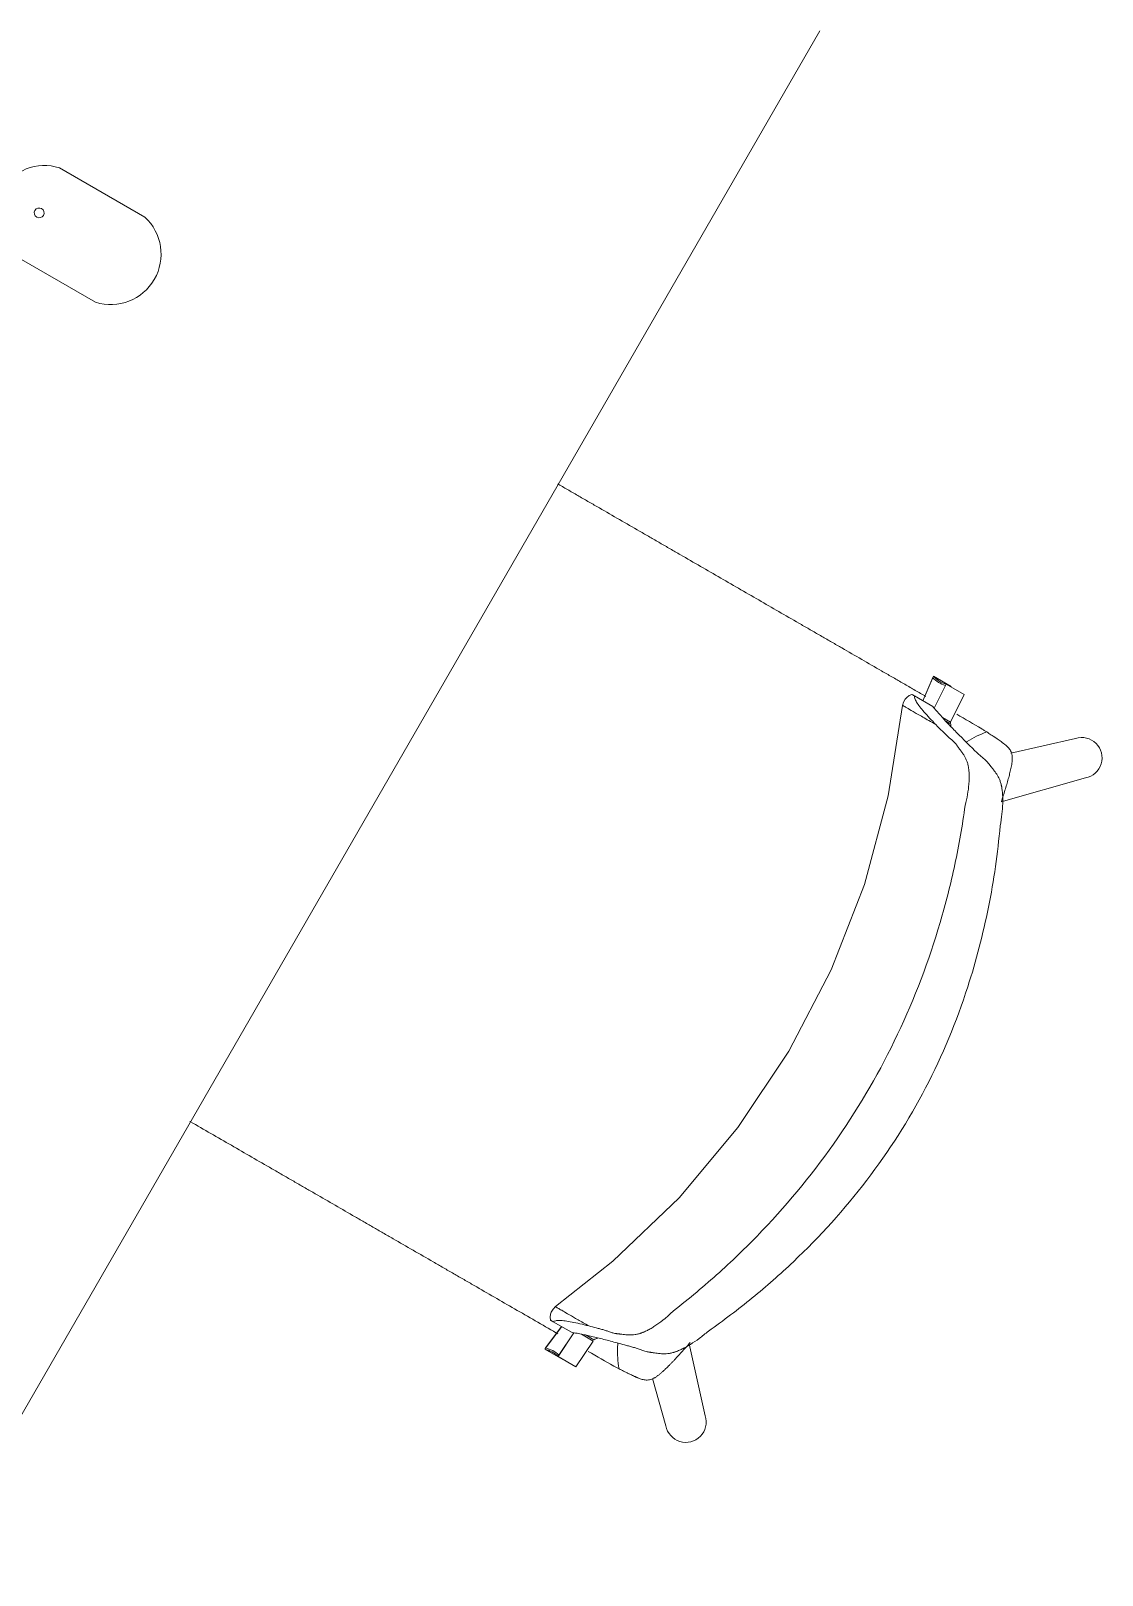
# Model space of a CAD drawing. Header units: millimetres. Extents: x 155927 to 326028, y -36033 to 97293.
# Drawn here: x 186151 to 186842, y 17006 to 18002 of the extents above; entities that cross this region are included whole.
import ezdxf

# ---------------------------------------------------------------- set-up
doc = ezdxf.new("R2010")
doc.units = ezdxf.units.MM
doc.header["$MEASUREMENT"] = 0
doc.layers.add('A-GENM', color=8, linetype='CONTINUOUS', lineweight=9)
doc.layers.add('I-FURN', color=8, linetype='CONTINUOUS', lineweight=9)

msp = doc.modelspace()

# ---------------------------------------------------------------- linework, layer by layer
at = {"layer": 'A-GENM'}
for p, q in [((186224.9, 17881.95), (186169.91, 17913.7)), ((186138.16, 17858.71), (186193.15, 17826.96))]:
    msp.add_line(p, q, dxfattribs=at)
for centre, radius, start, end in [((186160.22, 17882.63), 32.54, 72.68038, 227.31962), ((186156.76, 17884.63), 3.16, 60, 240), ((186156.76, 17884.63), 3.16, 240, 60), ((186202.84, 17858.02), 32.54, 252.68038, 47.31962)]:
    msp.add_arc(centre, radius, start, end, dxfattribs=at)
at = {"layer": 'I-FURN'}
for p, q in [((186085.36, 17006.09), (186660.34, 18002.03)), ((186733.04, 17585.04), (186726.61, 17570.01)), ((186733.49, 17585.88), (186726.69, 17569.97)), ((186745.03, 17579.21), (186733.49, 17585.88)), ((186734.09, 17565.11), (186741.74, 17580.73)), ((186741.74, 17580.73), (186753.29, 17574.07)), ((186714.14, 17569.09), (186713.58, 17567.01)), ((186715.27, 17571.07), (186714.14, 17569.09)), ((186716.28, 17572.19), (186715.27, 17571.07)), ((186717.78, 17573.33), (186716.28, 17572.19)), ((186719.5, 17574.12), (186717.78, 17573.33)), ((186721.29, 17573.09), (186733.09, 17566.27)), ((186753.29, 17574.07), (186744.52, 17556.15)), ((186713.58, 17567.01), (186704.43, 17508.63)), ((186744.52, 17556.15), (186739.4, 17559.1)), ((186744.06, 17555.31), (186741.45, 17556.82)), ((186825.18, 17545.61), (186783.37, 17536.28)), ((186777.11, 17504.8), (186831.6, 17520.29)), ((186704.43, 17508.63), (186689.02, 17451.56)), ((186689.02, 17451.56), (186667.53, 17396.48)), ((186667.53, 17396.48), (186640.21, 17344.04)), ((186640.21, 17344.04), (186607.39, 17294.86)), ((186607.39, 17294.86), (186569.44, 17249.51)), ((186569.44, 17249.51), (186526.81, 17208.53)), ((186526.81, 17208.53), (186489.69, 17179.24)), ((186486.33, 17172.44), (186486.56, 17174.31)), ((186486.5, 17170.56), (186486.33, 17172.44)), ((186486.56, 17174.31), (186487.03, 17175.75)), ((186487.03, 17175.75), (186488.18, 17177.71)), ((186488.18, 17177.71), (186489.69, 17179.24)), ((186493.81, 17166.34), (186482.86, 17151.73)), ((186493.69, 17166.41), (186483.31, 17152.56)), ((186488.29, 17169.52), (186500.1, 17162.71)), ((186491.44, 17147.15), (186501.7, 17162.41)), ((186491.89, 17147.99), (186501.6, 17162.43)), ((186506.47, 17161.46), (186514.12, 17157.04)), ((186509.46, 17160.83), (186514.57, 17157.88)), ((186482.86, 17151.73), (186494.41, 17145.06)), ((186514.12, 17157.04), (186502.99, 17140.48)), ((186514.57, 17157.88), (186514.41, 17157.64)), ((186586.31, 17108.83), (186575.95, 17155.35)), ((186502.99, 17140.48), (186491.44, 17147.15)), ((186552.32, 17132.97), (186560.99, 17102.42))]:
    msp.add_line(p, q, dxfattribs=at)
for centre, start, end in [((186829.23, 17533.16), 280.41756, 108.03379), ((186573.86, 17104.78), 190.39413, 18.01036)]:
    msp.add_arc(centre, 13.09, start, end, dxfattribs=at)
for centre, start_param, end_param in [((186745.95, 17596.63), 5.960696, 6.540192), ((186746.4, 17597.46), 5.960696, 6.540192), ((186479.29, 17134.74), 2.884586, 3.464082), ((186479.74, 17135.58), 2.884586, 3.464082), ((186490.83, 17128.08), 3.380441, 3.464082)]:
    msp.add_ellipse(centre, major_axis=(-8.7, -15.06), ratio=0.978487, start_param=start_param, end_param=end_param, dxfattribs=at)
for points, knots in [([(186491.28, 17709.79), (186491.46, 17709.68), (186493.8, 17708.33), (186498.32, 17705.72), (186504.91, 17701.92), (186511.52, 17698.1), (186520.24, 17693.07), (186531.05, 17686.82), (186541.83, 17680.6), (186550.53, 17675.58), (186557.14, 17671.76), (186563.75, 17667.94), (186572.48, 17662.9), (186583.32, 17656.65), (186596.28, 17649.17), (186609.41, 17641.58), (186622.52, 17634.01), (186635.41, 17626.57), (186646.19, 17620.35), (186654.88, 17615.33), (186661.49, 17611.52), (186668.05, 17607.73), (186676.63, 17602.78), (186687.22, 17596.66), (186697.93, 17590.48), (186706.68, 17585.42), (186713.38, 17581.56), (186720.14, 17577.66), (186725.2, 17574.74), (186728.03, 17573.1), (186728.64, 17572.75)], [-0.7515277, -0.7515277, -0.7515277, -0.7515277, -0.75, -0.7321429, -0.7142857, -0.6964286, -0.6785714, -0.6428571, -0.6071429, -0.5892857, -0.5714286, -0.5535714, -0.5357143, -0.5, -0.4642857, -0.4285714, -0.3928571, -0.3571429, -0.3214286, -0.3035714, -0.2857143, -0.2678571, -0.25, -0.2142857, -0.1785714, -0.1607143, -0.1428571, -0.125, -0.1071429, -0.1022726, -0.1022726, -0.1022726, -0.1022726]), ([(186713.58, 17567.01), (186713.58, 17567.01), (186713.7, 17566.94), (186714.15, 17566.68), (186714.93, 17566.23), (186716.66, 17565.24), (186720.04, 17563.28), (186726.28, 17559.68), (186731.93, 17556.42), (186735.18, 17554.54)], [0.3374293, 0.3374293, 0.3374293, 0.3374293, 0.3888889, 0.4444444, 0.5138889, 0.5833333, 0.7222222, 0.8611111, 1, 1, 1, 1]), ([(186738.06, 17560.59), (186739.35, 17559.06), (186741.62, 17556.53), (186745.25, 17552.76), (186748.23, 17549.75), (186751.33, 17546.64), (186754.62, 17543.37), (186757.58, 17540.41), (186760.05, 17537.98), (186761.62, 17536.41), (186762.91, 17535.21), (186764.21, 17534.1), (186765.54, 17533.02), (186766.88, 17531.84), (186767.88, 17530.87), (186768.71, 17529.97), (186769.28, 17529.27), (186769.61, 17528.85), (186769.86, 17528.53), (186770.1, 17528.19), (186770.44, 17527.76), (186771.04, 17526.99), (186771.94, 17525.87), (186773.04, 17524.47), (186774.12, 17522.96), (186775.15, 17521.31), (186776.07, 17519.47), (186776.73, 17517.75), (186777.11, 17516.44), (186777.29, 17515.65), (186777.42, 17515.05), (186777.54, 17514.42), (186777.68, 17513.58), (186777.9, 17512.06), (186778.13, 17509.77), (186778.26, 17506.83), (186778.24, 17502.68), (186777.83, 17497.02), (186777.07, 17492), (186776.57, 17489.37)], [0, 0, 0, 0, 0.142857, 0.214286, 0.285714, 0.357143, 0.428571, 0.5, 0.535714, 0.571429, 0.589286, 0.607143, 0.642857, 0.660714, 0.678571, 0.696429, 0.705357, 0.709821, 0.714286, 0.71875, 0.723214, 0.732143, 0.75, 0.767857, 0.785714, 0.803571, 0.821429, 0.839286, 0.848214, 0.852679, 0.857143, 0.861607, 0.866071, 0.875, 0.892857, 0.910714, 0.928571, 0.964286, 1, 1, 1, 1]), ([(186753.99, 17502.41), (186754.62, 17504.91), (186755.65, 17509.69), (186756.35, 17515.12), (186756.58, 17519.13), (186756.59, 17521.98), (186756.46, 17524.2), (186756.31, 17525.69), (186756.21, 17526.52), (186756.12, 17527.13), (186756.02, 17527.72), (186755.86, 17528.5), (186755.53, 17529.81), (186754.93, 17531.54), (186754.04, 17533.41), (186753.04, 17535.12), (186751.99, 17536.67), (186750.94, 17538.11), (186750.09, 17539.23), (186749.53, 17539.99), (186749.22, 17540.42), (186749, 17540.74), (186748.78, 17541.05), (186748.49, 17541.45), (186747.98, 17542.11), (186747.26, 17542.93), (186746.41, 17543.78), (186745.28, 17544.8), (186744.14, 17545.71), (186742.99, 17546.69), (186742.11, 17547.52), (186741.24, 17548.4), (186740.07, 17549.57), (186738.03, 17551.61), (186736.32, 17553.37), (186735.18, 17554.54)], [0, 0, 0, 0, 0.0625, 0.125, 0.15625, 0.1875, 0.21875, 0.234375, 0.242188, 0.25, 0.257812, 0.265625, 0.28125, 0.3125, 0.34375, 0.375, 0.40625, 0.4375, 0.46875, 0.484375, 0.492188, 0.5, 0.507812, 0.515625, 0.53125, 0.5625, 0.59375, 0.625, 0.6875, 0.71875, 0.75, 0.78125, 0.8125, 0.875, 1, 1, 1, 1]), ([(186744.75, 17553.37), (186744.72, 17553.85), (186744.65, 17554.83), (186744.53, 17555.71), (186744.47, 17556.15)], [-0.5281276, -0.5281276, -0.5281276, -0.5281276, -0.3333333, -0.1258677, -0.1258677, -0.1258677, -0.1258677]), ([(186767.88, 17549.85), (186765.56, 17549.03), (186761.19, 17547.15), (186756.85, 17544.74), (186754.66, 17543.29), (186754.33, 17543.07)], [0, 0, 0, 0, 0.02777778, 0.05555556, 0.06066679, 0.06066679, 0.06066679, 0.06066679]), ([(186767.88, 17549.85), (186768.78, 17549.27), (186770.17, 17548.35), (186771.8, 17547.28), (186772.72, 17546.67), (186773.4, 17546.21), (186774.07, 17545.76), (186774.9, 17545.19), (186775.91, 17544.5), (186776.92, 17543.79), (186777.64, 17543.26), (186778.06, 17542.95), (186778.38, 17542.72), (186778.69, 17542.48), (186779.1, 17542.16), (186779.8, 17541.61), (186780.73, 17540.82), (186781.73, 17539.86), (186782.58, 17538.87), (186783.32, 17537.72), (186783.89, 17536.35), (186784.2, 17535.06), (186784.33, 17533.97), (186784.36, 17533.17), (186784.36, 17532.37), (186784.31, 17531.27), (186784.15, 17529.84), (186783.87, 17528.06), (186783.5, 17526.22), (186783.09, 17524.45), (186782.69, 17522.85), (186782.28, 17521.29), (186781.82, 17519.62), (186781.3, 17517.8), (186780.59, 17515.36), (186779.26, 17511.02), (186778.09, 17507.36), (186777.35, 17505.09)], [0, 0, 0, 0, 0.0625, 0.09375, 0.109375, 0.125, 0.140625, 0.15625, 0.1875, 0.21875, 0.234375, 0.242188, 0.25, 0.257812, 0.265625, 0.28125, 0.3125, 0.34375, 0.375, 0.40625, 0.4375, 0.46875, 0.484375, 0.5, 0.515625, 0.53125, 0.5625, 0.59375, 0.625, 0.65625, 0.6875, 0.71875, 0.75, 0.78125, 0.8125, 0.875, 1, 1, 1, 1]), ([(186565.85, 17176.54), (186576.03, 17184.45), (186595.75, 17200.97), (186632.71, 17236.88), (186673.53, 17286.88), (186712.27, 17353.98), (186735.16, 17414.33), (186747.78, 17464.3), (186752.23, 17489.63), (186753.99, 17502.41)], [-1, -1, -1, -1, -0.9, -0.8, -0.6, -0.4, -0.2, -0.1, 0, 0, 0, 0]), ([(186776.57, 17489.37), (186775.01, 17471.72), (186769.99, 17436.69), (186755.19, 17379.5), (186730.29, 17319.37), (186692.08, 17259.49), (186652.36, 17215.68), (186616.89, 17184.52), (186598.1, 17170.29), (186588.43, 17163.5)], [-1, -1, -1, -1, -0.863636, -0.727273, -0.545455, -0.363636, -0.181818, -0.090909, 0, 0, 0, 0]), ([(186491.24, 17161.72), (186490.85, 17161.94), (186486.06, 17164.71), (186476.71, 17170.11), (186463.36, 17177.82), (186450.31, 17185.35), (186439.49, 17191.59), (186430.78, 17196.63), (186424.14, 17200.46), (186417.49, 17204.3), (186408.75, 17209.35), (186397.94, 17215.59), (186387.18, 17221.8), (186378.52, 17226.8), (186371.96, 17230.59), (186365.4, 17234.37), (186356.78, 17239.35), (186346.09, 17245.52), (186335.38, 17251.7), (186326.7, 17256.71), (186320.1, 17260.53), (186313.47, 17264.35), (186304.73, 17269.4), (186293.84, 17275.69), (186280.75, 17283.25), (186267.45, 17290.92), (186258.53, 17296.07), (186254.06, 17298.65), (186253.93, 17298.73)], [-0.896036, -0.896036, -0.896036, -0.896036, -0.8928571, -0.8571429, -0.8214286, -0.7857143, -0.75, -0.7321429, -0.7142857, -0.6964286, -0.6785714, -0.6428571, -0.6071429, -0.5892857, -0.5714286, -0.5535714, -0.5357143, -0.5, -0.4642857, -0.4464286, -0.4285714, -0.4107143, -0.3928571, -0.3571429, -0.3214286, -0.2857143, -0.25, -0.2489174, -0.2489174, -0.2489174, -0.2489174]), ([(186511.3, 17166.76), (186508.7, 17168.26), (186504.05, 17170.95), (186498.52, 17174.14), (186494.4, 17176.52), (186492.11, 17177.84), (186490.87, 17178.56), (186490.23, 17178.93), (186489.81, 17179.17), (186489.69, 17179.24), (186489.69, 17179.24)], [0, 0, 0, 0, 0.1111111, 0.2222222, 0.3333333, 0.4444444, 0.5, 0.5555556, 0.6111111, 0.6625707, 0.6625707, 0.6625707, 0.6625707]), ([(186511.3, 17166.76), (186512.88, 17166.37), (186515.26, 17165.76), (186518.05, 17165.02), (186519.64, 17164.59), (186520.85, 17164.27), (186522, 17163.93), (186523.42, 17163.42), (186524.78, 17162.89), (186526.23, 17162.42), (186527.4, 17162.11), (186528.47, 17161.9), (186529.29, 17161.78), (186529.78, 17161.73), (186530.16, 17161.7), (186530.55, 17161.67), (186531.07, 17161.61), (186532.01, 17161.51), (186533.41, 17161.34), (186535.18, 17161.14), (186537.05, 17161.01), (186539.02, 17161), (186541.09, 17161.17), (186542.89, 17161.51), (186544.19, 17161.88), (186544.94, 17162.13), (186545.51, 17162.34), (186546.08, 17162.57), (186546.85, 17162.89), (186548.21, 17163.5), (186550.2, 17164.51), (186552.66, 17165.94), (186556.02, 17168.14), (186560.37, 17171.47), (186564, 17174.74), (186565.85, 17176.54)], [0, 0, 0, 0, 0.125, 0.1875, 0.21875, 0.25, 0.28125, 0.3125, 0.375, 0.40625, 0.4375, 0.46875, 0.484375, 0.492188, 0.5, 0.507812, 0.515625, 0.53125, 0.5625, 0.59375, 0.625, 0.65625, 0.6875, 0.71875, 0.734375, 0.742188, 0.75, 0.757812, 0.765625, 0.78125, 0.8125, 0.84375, 0.875, 0.9375, 1, 1, 1, 1]), ([(186588.43, 17163.5), (186586.4, 17161.76), (186582.44, 17158.59), (186577.74, 17155.41), (186574.15, 17153.31), (186571.55, 17151.96), (186569.45, 17151.01), (186568.02, 17150.44), (186567.22, 17150.14), (186566.62, 17149.93), (186566.03, 17149.74), (186565.26, 17149.51), (186563.93, 17149.18), (186562.12, 17148.88), (186560.06, 17148.77), (186558.11, 17148.83), (186556.27, 17149.01), (186554.5, 17149.26), (186553.09, 17149.48), (186552.12, 17149.62), (186551.57, 17149.69), (186551.16, 17149.74), (186550.76, 17149.79), (186550.23, 17149.87), (186549.34, 17150.02), (186548.15, 17150.28), (186546.81, 17150.67), (186545.12, 17151.23), (186543.52, 17151.84), (186541.9, 17152.42), (186540.64, 17152.8), (186539.35, 17153.16), (186537.66, 17153.63), (186534.73, 17154.43), (186530.69, 17155.52), (186526.21, 17156.73), (186521.97, 17157.86), (186517.87, 17158.93), (186514.06, 17159.87), (186510.58, 17160.65), (186508.48, 17161.07), (186507.5, 17161.24)], [0, 0, 0, 0, 0.035714, 0.071429, 0.089286, 0.107143, 0.125, 0.133929, 0.138393, 0.142857, 0.147321, 0.151786, 0.160714, 0.178571, 0.196429, 0.214286, 0.232143, 0.25, 0.267857, 0.276786, 0.28125, 0.285714, 0.290179, 0.294643, 0.303571, 0.321429, 0.339286, 0.357143, 0.392857, 0.410714, 0.428571, 0.446429, 0.464286, 0.5, 0.571429, 0.642857, 0.714286, 0.785714, 0.857143, 0.928571, 1, 1, 1, 1]), ([(186514.5, 17157.88), (186514.92, 17158.05), (186515.77, 17158.42), (186516.66, 17158.84), (186517.09, 17159.05)], [-0.8810546, -0.8810546, -0.8810546, -0.8810546, -0.6666667, -0.4718724, -0.4718724, -0.4718724, -0.4718724]), ([(186529.98, 17155.76), (186529.9, 17154.87), (186529.67, 17151.77), (186529.75, 17146.28), (186530.31, 17141.57), (186530.75, 17139.14)], [0.93303317, 0.93303317, 0.93303317, 0.93303317, 0.94444444, 0.97222222, 1, 1, 1, 1]), ([(186574.26, 17153.32), (186572.66, 17151.55), (186570.08, 17148.7), (186566.98, 17145.38), (186565.23, 17143.54), (186563.91, 17142.18), (186562.69, 17140.95), (186561.55, 17139.82), (186560.36, 17138.67), (186559.03, 17137.44), (186557.62, 17136.19), (186556.22, 17135.06), (186555.06, 17134.21), (186554.13, 17133.61), (186553.45, 17133.21), (186552.73, 17132.84), (186551.73, 17132.4), (186550.46, 17132.03), (186548.98, 17131.84), (186547.61, 17131.9), (186546.34, 17132.14), (186545, 17132.53), (186543.85, 17132.94), (186543.03, 17133.27), (186542.55, 17133.46), (186542.19, 17133.62), (186541.82, 17133.77), (186541.35, 17133.98), (186540.53, 17134.35), (186539.41, 17134.86), (186538.3, 17135.39), (186537.39, 17135.83), (186536.67, 17136.18), (186535.93, 17136.54), (186534.94, 17137.03), (186533.2, 17137.9), (186531.72, 17138.65), (186530.75, 17139.14)], [0, 0, 0, 0, 0.125, 0.1875, 0.21875, 0.25, 0.28125, 0.3125, 0.34375, 0.375, 0.40625, 0.4375, 0.46875, 0.484375, 0.5, 0.515625, 0.53125, 0.5625, 0.59375, 0.625, 0.65625, 0.6875, 0.71875, 0.734375, 0.742188, 0.75, 0.757812, 0.765625, 0.78125, 0.8125, 0.84375, 0.859375, 0.875, 0.890625, 0.90625, 0.9375, 1, 1, 1, 1])]:
    msp.add_open_spline(points, degree=3, knots=knots, dxfattribs=at)
for points in [[(186721.29, 17573.09), (186720.8, 17573.36), (186720.1, 17573.77), (186719.52, 17574.11), (186719.43, 17574.16), (186719.84, 17573.92), (186720.17, 17573.73)], [(186735.18, 17554.54), (186733.7, 17556.02), (186730.93, 17558.87), (186727.47, 17562.78), (186724.58, 17566.21), (186722.5, 17569.11), (186721.4, 17571.47), (186721.24, 17572.62), (186721.29, 17573.09)], [(186733.09, 17566.27), (186733.84, 17565.39), (186735.39, 17563.56), (186737.13, 17561.6), (186738.06, 17560.59)], [(186748.52, 17561.27), (186754.05, 17558.08), (186759.42, 17554.97), (186764.65, 17551.96)], [(186764.65, 17551.96), (186765.19, 17551.61), (186766.27, 17550.91), (186767.34, 17550.2), (186767.88, 17549.85)], [(186487.16, 17170.18), (186486.84, 17170.36), (186486.43, 17170.6), (186486.52, 17170.54), (186487.1, 17170.21), (186487.81, 17169.8), (186488.29, 17169.52)], [(186488.29, 17169.52), (186488.67, 17169.8), (186489.74, 17170.23), (186492.34, 17170.46), (186495.9, 17170.11), (186500.3, 17169.33), (186505.42, 17168.28), (186509.28, 17167.31), (186511.3, 17166.76)], [(186507.5, 17161.24), (186506.16, 17161.55), (186503.59, 17162.07), (186501.23, 17162.5), (186500.1, 17162.71)], [(186527.32, 17140.89), (186522.03, 17143.94), (186516.57, 17147.09), (186510.94, 17150.35)], [(186574.26, 17153.32), (186575.07, 17154.26), (186575.88, 17155.2), (186576.69, 17156.15)], [(186576.65, 17156.1), (186575.85, 17155.17), (186575.06, 17154.25), (186574.26, 17153.32)], [(186530.75, 17139.14), (186530.18, 17139.43), (186529.04, 17140.01), (186527.89, 17140.6), (186527.32, 17140.89)]]:
    msp.add_open_spline(points, degree=3, dxfattribs=at)

doc.saveas('drawing.dxf')
